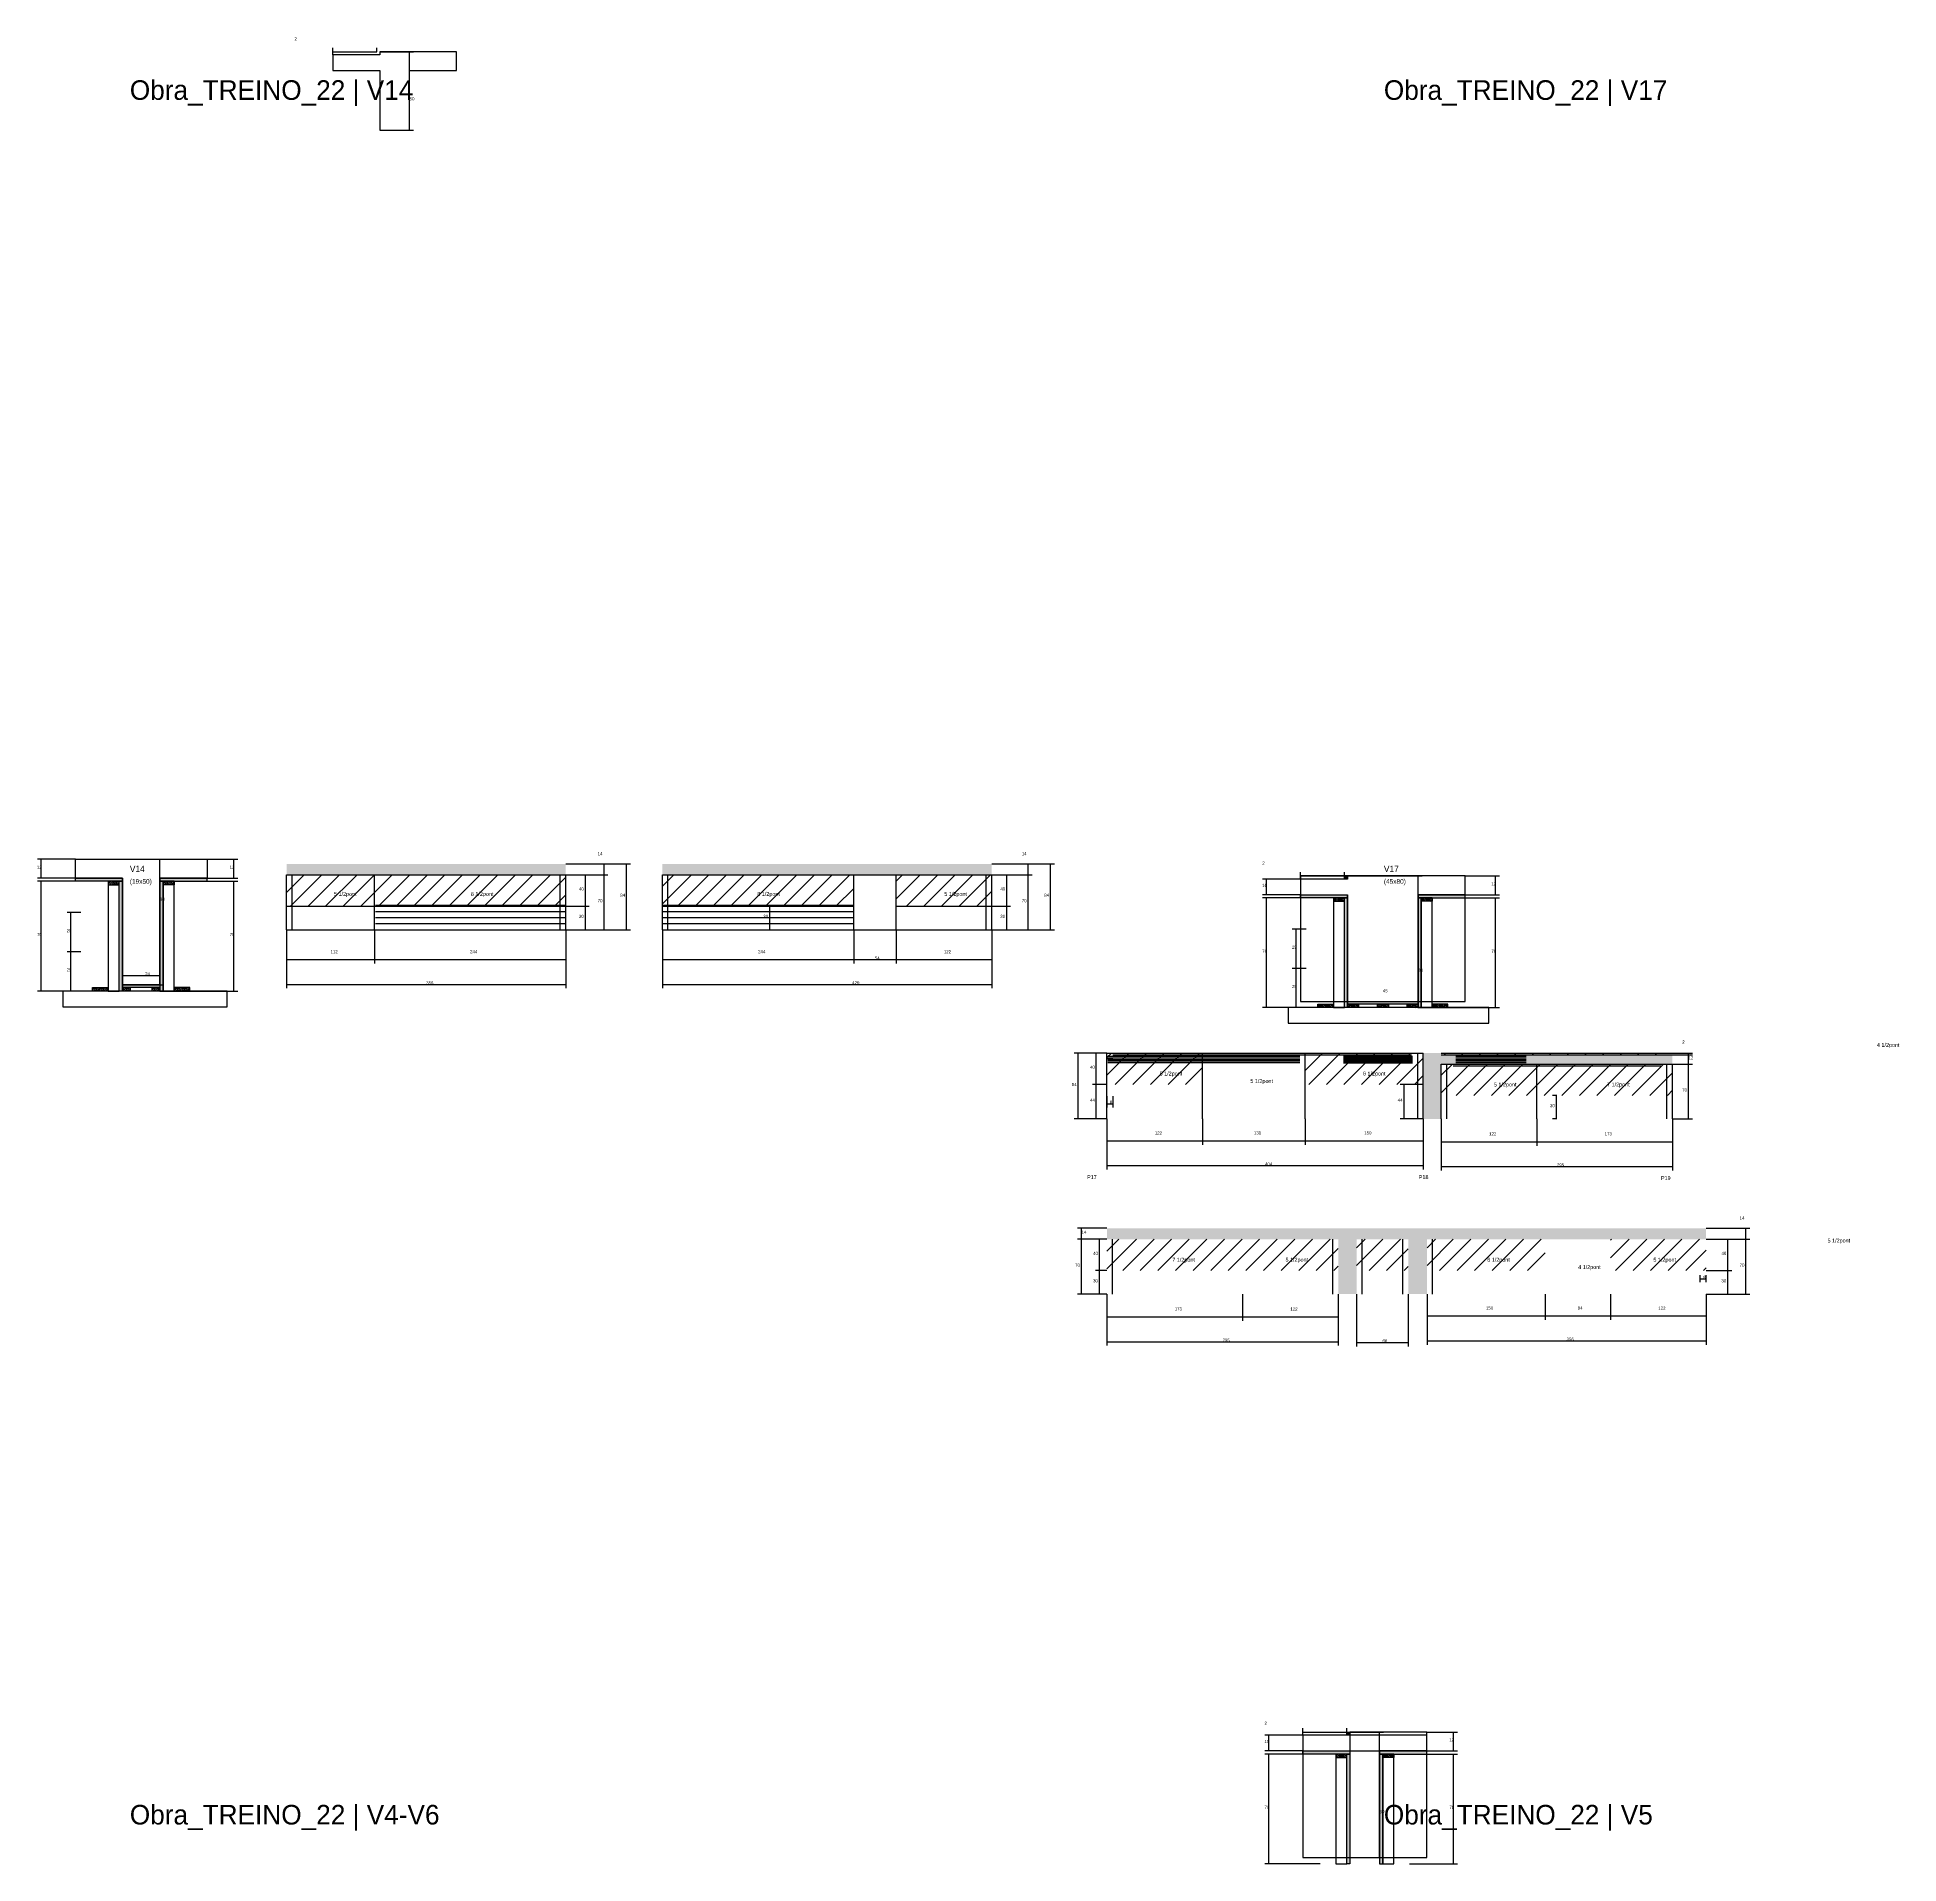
# Model space of a CAD drawing. Header units: metres. Extents: x -2848 to 22762, y -45195 to 1016.
# Drawn here: x 1482 to 3857, y -36460 to -34130 of the extents above; entities that cross this region are included whole.
import ezdxf

# ---------------------------------------------------------------- set-up
doc = ezdxf.new("R2010")
doc.units = ezdxf.units.M
for name, color, linetype in [('CONCRETO', 251, 'Continuous'), ('COTA', 4, 'Continuous'), ('Cota Seção (2x)', 4, 'Continuous'), ('Hachura', 253, 'Continuous'), ('LABEL_ID', 3, 'Continuous'), ('Madeira', 126, 'Continuous'), ('NOMENCLATURA', 7, 'Continuous'), ('Painéis', 200, 'Continuous'), ('SARR_2.2x7', 40, 'Continuous'), ('Texto Seção', 7, 'Continuous')]:
    doc.layers.add(name, color=color, linetype=linetype)

msp = doc.modelspace()

# ---------------------------------------------------------------- hatches: boundary and pattern name
at = {"layer": 'COTA'}
h = msp.add_hatch(dxfattribs=at)
h.set_pattern_fill('AR-CONC', scale=0.03)
h.paths.add_polyline_path([(2156.1, -35198.6), (2156.1, -35184.6), (1800.1, -35184.6), (1800.1, -35198.6)])
h = msp.add_hatch(dxfattribs=at)
h.set_pattern_fill('AR-CONC', scale=0.03)
h.paths.add_polyline_path([(2699.6, -35198.6), (2699.6, -35184.6), (2279.6, -35184.6), (2279.6, -35198.6)])
h = msp.add_hatch(dxfattribs=at)
h.set_pattern_fill('AR-CONC', scale=0.03)
h.paths.add_polyline_path([(3273.2, -35440), (3568.2, -35440), (3568.2, -35428), (3273.2, -35428), (3273.2, -35426), (3250.2, -35426), (3250.2, -35510), (3273.2, -35510)])
h = msp.add_hatch(dxfattribs=at)
h.set_pattern_fill('AR-CONC', scale=0.03)
h.paths.add_polyline_path([(3141.7, -35733.4), (3165.2, -35733.4), (3165.2, -35663.4), (3231.2, -35663.4), (3231.2, -35733.4), (3255.1, -35733.4), (3255.1, -35663.4), (3611.1, -35663.4), (3611.1, -35649.4), (2846.7, -35649.4), (2846.7, -35663.4), (3141.7, -35663.4)])
at = {"layer": 'Hachura'}
h = msp.add_hatch(color=8, dxfattribs=at)
h.dxf.hatch_style = 1
h.paths.add_polyline_path([(1530.5, -35206.8), (1530.5, -35202.8), (1530.5, -35202.8), (1590.5, -35202.8), (1590.5, -35202.8), (1590.5, -35206.8), (1590.5, -35206.8), (1530.5, -35206.8)])
h = msp.add_hatch(dxfattribs=at)
h.set_pattern_fill('ANSI31', scale=0.5)
h.paths.add_polyline_path([(1572.5, -35206.8), (1572.5, -35211.2), (1572.5, -35211.2), (1586.5, -35211.2), (1586.5, -35211.2), (1586.5, -35206.8), (1586.5, -35206.8), (1572.5, -35206.8)])
h = msp.add_hatch(color=8, dxfattribs=at)
h.dxf.hatch_style = 1
h.paths.add_polyline_path([(1586.5, -35206.8), (1590.5, -35206.8), (1590.5, -35206.8), (1590.5, -35346.8), (1590.5, -35346.8), (1586.5, -35346.8), (1586.5, -35346.8), (1586.5, -35206.8)])
h = msp.add_hatch(color=8, dxfattribs=at)
h.dxf.hatch_style = 1
h.paths.add_polyline_path([(1698.5, -35206.8), (1698.5, -35202.8), (1698.5, -35202.8), (1638.5, -35202.8), (1638.5, -35202.8), (1638.5, -35206.8), (1638.5, -35206.8), (1698.5, -35206.8)])
h = msp.add_hatch(color=8, dxfattribs=at)
h.dxf.hatch_style = 1
h.paths.add_polyline_path([(1642.5, -35206.8), (1638.5, -35206.8), (1638.5, -35206.8), (1638.5, -35346.8), (1638.5, -35346.8), (1642.5, -35346.8), (1642.5, -35346.8), (1642.5, -35206.8)])
h = msp.add_hatch(dxfattribs=at)
h.set_pattern_fill('ANSI31', scale=0.5)
h.paths.add_polyline_path([(1656.5, -35206.8), (1656.5, -35211.2), (1656.5, -35211.2), (1642.5, -35211.2), (1642.5, -35211.2), (1642.5, -35206.8), (1642.5, -35206.8), (1656.5, -35206.8)])
h = msp.add_hatch(dxfattribs=at)
h.set_pattern_fill('ANSI31', scale=5)
h.paths.add_polyline_path([(1800.1, -35198.6), (1800.1, -35238.6), (1912.1, -35238.6), (1912.1, -35198.6)])
h = msp.add_hatch(dxfattribs=at)
h.set_pattern_fill('ANSI31', scale=5)
h.paths.add_polyline_path([(2156.1, -35238.6), (2156.1, -35198.6), (1912.1, -35198.6), (1912.1, -35238.6)])
h = msp.add_hatch(dxfattribs=at)
h.set_pattern_fill('ANSI31', scale=5)
h.paths.add_polyline_path([(2523.6, -35238.6), (2523.6, -35198.6), (2279.6, -35198.6), (2279.6, -35238.6)])
h = msp.add_hatch(dxfattribs=at)
h.set_pattern_fill('ANSI31', scale=5)
h.paths.add_polyline_path([(2577.6, -35198.6), (2577.6, -35238.6), (2699.6, -35238.6), (2699.6, -35198.6)])
h = msp.add_hatch(color=8, dxfattribs=at)
h.dxf.hatch_style = 1
h.paths.add_polyline_path([(3149.7, -35200), (3153.7, -35200), (3153.7, -35200), (3153.7, -35204), (3153.7, -35204), (3149.7, -35204), (3149.7, -35204), (3149.7, -35200)])
h = msp.add_hatch(color=8, dxfattribs=at)
h.dxf.hatch_style = 1
h.paths.add_polyline_path([(3093.7, -35228), (3093.7, -35224), (3093.7, -35224), (3153.7, -35224), (3153.7, -35224), (3153.7, -35228), (3153.7, -35228), (3093.7, -35228)])
h = msp.add_hatch(dxfattribs=at)
h.set_pattern_fill('ANSI31', scale=0.5)
h.paths.add_polyline_path([(3135.7, -35228), (3135.7, -35232.4), (3135.7, -35232.4), (3149.7, -35232.4), (3149.7, -35232.4), (3149.7, -35228), (3149.7, -35228), (3135.7, -35228)])
h = msp.add_hatch(color=8, dxfattribs=at)
h.dxf.hatch_style = 1
h.paths.add_polyline_path([(3149.7, -35228), (3153.7, -35228), (3153.7, -35228), (3153.7, -35368), (3153.7, -35368), (3149.7, -35368), (3149.7, -35368), (3149.7, -35228)])
h = msp.add_hatch(color=8, dxfattribs=at)
h.dxf.hatch_style = 1
h.paths.add_polyline_path([(3303.7, -35228), (3303.7, -35224), (3303.7, -35224), (3243.7, -35224), (3243.7, -35224), (3243.7, -35228), (3243.7, -35228), (3303.7, -35228)])
h = msp.add_hatch(color=8, dxfattribs=at)
h.dxf.hatch_style = 1
h.paths.add_polyline_path([(3247.7, -35228), (3243.7, -35228), (3243.7, -35228), (3243.7, -35368), (3243.7, -35368), (3247.7, -35368), (3247.7, -35368), (3247.7, -35228)])
h = msp.add_hatch(dxfattribs=at)
h.set_pattern_fill('ANSI31', scale=0.5)
h.paths.add_polyline_path([(3261.7, -35228), (3261.7, -35232.4), (3261.7, -35232.4), (3247.7, -35232.4), (3247.7, -35232.4), (3247.7, -35228), (3247.7, -35228), (3261.7, -35228)])
h = msp.add_hatch(color=8, dxfattribs=at)
h.dxf.hatch_style = 1
h.paths.add_polyline_path([(1590.5, -35342.4), (1590.5, -35338.8), (1590.5, -35338.8), (1638.5, -35338.8), (1638.5, -35338.8), (1638.5, -35342.4), (1638.5, -35342.4), (1590.5, -35342.4)])
h = msp.add_hatch(dxfattribs=at)
h.set_pattern_fill('ANSI31', scale=0.5)
h.paths.add_polyline_path([(1552.5, -35346.8), (1552.5, -35342.4), (1552.5, -35342.4), (1572.5, -35342.4), (1572.5, -35342.4), (1572.5, -35346.8), (1572.5, -35346.8), (1552.5, -35346.8)])
h = msp.add_hatch(dxfattribs=at)
h.set_pattern_fill('ANSI31', scale=0.5)
h.paths.add_polyline_path([(1590.5, -35346.8), (1590.5, -35342.4), (1590.5, -35342.4), (1600.5, -35342.4), (1600.5, -35342.4), (1600.5, -35346.8), (1600.5, -35346.8), (1590.5, -35346.8)])
h = msp.add_hatch(dxfattribs=at)
h.set_pattern_fill('ANSI31', scale=0.5)
h.paths.add_polyline_path([(1628.5, -35346.8), (1628.5, -35342.4), (1628.5, -35342.4), (1638.5, -35342.4), (1638.5, -35342.4), (1638.5, -35346.8), (1638.5, -35346.8), (1628.5, -35346.8)])
h = msp.add_hatch(dxfattribs=at)
h.set_pattern_fill('ANSI31', scale=0.5)
h.paths.add_polyline_path([(1676.5, -35346.8), (1676.5, -35342.4), (1676.5, -35342.4), (1656.5, -35342.4), (1656.5, -35342.4), (1656.5, -35346.8), (1656.5, -35346.8), (1676.5, -35346.8)])
h = msp.add_hatch(dxfattribs=at)
h.set_pattern_fill('ANSI31', scale=0.5)
h.paths.add_polyline_path([(3115.7, -35368), (3115.7, -35363.6), (3115.7, -35363.6), (3135.7, -35363.6), (3135.7, -35363.6), (3135.7, -35368), (3135.7, -35368), (3115.7, -35368)])
h = msp.add_hatch(color=8, dxfattribs=at)
h.dxf.hatch_style = 1
h.paths.add_polyline_path([(3153.7, -35363.6), (3153.7, -35360), (3153.7, -35360), (3243.7, -35360), (3243.7, -35360), (3243.7, -35363.6), (3243.7, -35363.6), (3153.7, -35363.6)])
h = msp.add_hatch(dxfattribs=at)
h.set_pattern_fill('ANSI31', scale=0.5)
h.paths.add_polyline_path([(3153.7, -35368), (3153.7, -35363.6), (3153.7, -35363.6), (3167.7, -35363.6), (3167.7, -35363.6), (3167.7, -35368), (3167.7, -35368), (3153.7, -35368)])
h = msp.add_hatch(dxfattribs=at)
h.set_pattern_fill('ANSI31', scale=0.5)
h.paths.add_polyline_path([(3191.7, -35368), (3191.7, -35363.6), (3191.7, -35363.6), (3205.7, -35363.6), (3205.7, -35363.6), (3205.7, -35368), (3205.7, -35368), (3191.7, -35368)])
h = msp.add_hatch(dxfattribs=at)
h.set_pattern_fill('ANSI31', scale=0.5)
h.paths.add_polyline_path([(3229.7, -35368), (3229.7, -35363.6), (3229.7, -35363.6), (3243.7, -35363.6), (3243.7, -35363.6), (3243.7, -35368), (3243.7, -35368), (3229.7, -35368)])
h = msp.add_hatch(dxfattribs=at)
h.set_pattern_fill('ANSI31', scale=0.5)
h.paths.add_polyline_path([(3281.7, -35368), (3281.7, -35363.6), (3281.7, -35363.6), (3261.7, -35363.6), (3261.7, -35363.6), (3261.7, -35368), (3261.7, -35368), (3281.7, -35368)])
h = msp.add_hatch(dxfattribs=at)
h.set_pattern_fill('ANSI31', scale=5)
h.paths.add_polyline_path([(2846.7, -35426), (2846.7, -35466), (2968.7, -35466), (2968.7, -35426)])
h = msp.add_hatch(dxfattribs=at)
h.set_pattern_fill('ANSI31', scale=5)
h.paths.add_polyline_path([(3250.2, -35466), (3250.2, -35426), (3099.7, -35426), (3099.7, -35466)])
h = msp.add_hatch(dxfattribs=at)
h.set_pattern_fill('ANSI31', scale=5)
h.paths.add_polyline_path([(3273.2, -35426), (3273.2, -35428), (3395.2, -35428), (3395.2, -35426)])
h = msp.add_hatch(dxfattribs=at)
h.set_pattern_fill('ANSI31', scale=5)
h.paths.add_polyline_path([(3395.2, -35426), (3395.2, -35428), (3568.2, -35428), (3568.2, -35426)])
h = msp.add_hatch(dxfattribs=at)
h.set_pattern_fill('ANSI31', scale=5)
h.paths.add_polyline_path([(3273.2, -35440), (3273.2, -35480), (3395.2, -35480), (3395.2, -35440)])
h = msp.add_hatch(dxfattribs=at)
h.set_pattern_fill('ANSI31', scale=5)
h.paths.add_polyline_path([(3568.2, -35480), (3568.2, -35440), (3395.2, -35440), (3395.2, -35480)])
h = msp.add_hatch(dxfattribs=at)
h.set_pattern_fill('ANSI31', scale=5)
h.paths.add_polyline_path([(3019.7, -35703.4), (3019.7, -35663.4), (2846.7, -35663.4), (2846.7, -35703.4)])
h = msp.add_hatch(dxfattribs=at)
h.set_pattern_fill('ANSI31', scale=5)
h.paths.add_polyline_path([(3019.7, -35663.4), (3019.7, -35703.4), (3141.7, -35703.4), (3141.7, -35663.4)])
h = msp.add_hatch(dxfattribs=at)
h.set_pattern_fill('ANSI31', scale=5)
h.paths.add_polyline_path([(3231.2, -35703.4), (3231.2, -35663.4), (3165.2, -35663.4), (3165.2, -35703.4)])
h = msp.add_hatch(dxfattribs=at)
h.set_pattern_fill('ANSI31', scale=5)
h.paths.add_polyline_path([(3405.6, -35703.4), (3405.6, -35663.4), (3255.1, -35663.4), (3255.1, -35703.4)])
h = msp.add_hatch(dxfattribs=at)
h.set_pattern_fill('ANSI31', scale=5)
h.paths.add_polyline_path([(3489.1, -35663.4), (3489.1, -35703.4), (3611.1, -35703.4), (3611.1, -35663.4)])
h = msp.add_hatch(color=8, dxfattribs=at)
h.dxf.hatch_style = 1
h.paths.add_polyline_path([(3152.6, -36292.1), (3156.6, -36292.1), (3156.6, -36292.1), (3156.6, -36296.1), (3156.6, -36296.1), (3152.6, -36296.1), (3152.6, -36296.1), (3152.6, -36292.1)])
h = msp.add_hatch(color=8, dxfattribs=at)
h.dxf.hatch_style = 1
h.paths.add_polyline_path([(3096.6, -36320.1), (3096.6, -36316.1), (3096.6, -36316.1), (3156.6, -36316.1), (3156.6, -36316.1), (3156.6, -36320.1), (3156.6, -36320.1), (3096.6, -36320.1)])
h = msp.add_hatch(dxfattribs=at)
h.set_pattern_fill('ANSI31', scale=0.5)
h.paths.add_polyline_path([(3138.6, -36320.1), (3138.6, -36324.5), (3138.6, -36324.5), (3152.6, -36324.5), (3152.6, -36324.5), (3152.6, -36320.1), (3152.6, -36320.1), (3138.6, -36320.1)])
h = msp.add_hatch(color=8, dxfattribs=at)
h.dxf.hatch_style = 1
h.paths.add_polyline_path([(3152.6, -36320.1), (3156.6, -36320.1), (3156.6, -36320.1), (3156.6, -36460.1), (3156.6, -36460.1), (3152.6, -36460.1), (3152.6, -36460.1), (3152.6, -36320.1)])
h = msp.add_hatch(color=8, dxfattribs=at)
h.dxf.hatch_style = 1
h.paths.add_polyline_path([(3254.6, -36320.1), (3254.6, -36316.1), (3254.6, -36316.1), (3194.6, -36316.1), (3194.6, -36316.1), (3194.6, -36320.1), (3194.6, -36320.1), (3254.6, -36320.1)])
h = msp.add_hatch(color=8, dxfattribs=at)
h.dxf.hatch_style = 1
h.paths.add_polyline_path([(3198.6, -36320.1), (3194.6, -36320.1), (3194.6, -36320.1), (3194.6, -36460.1), (3194.6, -36460.1), (3198.6, -36460.1), (3198.6, -36460.1), (3198.6, -36320.1)])
h = msp.add_hatch(dxfattribs=at)
h.set_pattern_fill('ANSI31', scale=0.5)
h.paths.add_polyline_path([(3212.6, -36320.1), (3212.6, -36324.5), (3212.6, -36324.5), (3198.6, -36324.5), (3198.6, -36324.5), (3198.6, -36320.1), (3198.6, -36320.1), (3212.6, -36320.1)])

# ---------------------------------------------------------------- linework, layer by layer
at = {"layer": 'CONCRETO'}
for points in [[(2017, -34148.6), (1919, -34148.6), (1919, -34152.6), (1859, -34152.6), (1859, -34172.6), (1919, -34172.6), (1919, -34248.6), (1957, -34248.6), (1957, -34182.6), (1957, -34172.6), (2017, -34172.6)], [(1638.5, -35202.8), (1638.5, -35212.8), (1638.5, -35338.8), (1590.5, -35338.8), (1590.5, -35202.8), (1530.5, -35202.8), (1530.5, -35178.8), (1638.5, -35178.8), (1698.5, -35178.8), (1698.5, -35202.8)], [(3303.7, -35200), (3153.7, -35200), (3153.7, -35204), (3093.7, -35204), (3093.7, -35224), (3153.7, -35224), (3153.7, -35360), (3243.7, -35360), (3243.7, -35234), (3243.7, -35224), (3303.7, -35224)], [(3093.7, -35360), (3303.7, -35360), (3303.7, -35200), (3093.7, -35200)], [(3096.6, -36452.1), (3254.6, -36452.1), (3254.6, -36296.1), (3096.6, -36296.1)], [(3156.6, -36316.1), (3254.6, -36316.1), (3254.6, -36292.1), (3156.6, -36292.1)]]:
    msp.add_lwpolyline(points, close=True, dxfattribs=at)
for points in [[(3156.6, -36296.1), (3096.6, -36296.1), (3096.6, -36316.1), (3156.6, -36316.1), (3156.6, -36452.1), (3194.6, -36452.1), (3194.6, -36326.1), (3194.6, -36316.1), (3254.6, -36316.1)], [(3254.6, -36316.1), (3254.6, -36292.1), (3156.6, -36292.1)]]:
    msp.add_lwpolyline(points, dxfattribs=at)
at = {"layer": 'COTA'}
for p, q in [((1859, -34152.6), (1859, -34143.6)), ((1859, -34148.6), (1915, -34148.6)), ((1915, -34148.6), (1915, -34143.6)), ((1530.5, -35178.8), (1482.1, -35178.8)), ((1487.1, -35202.8), (1487.1, -35178.8)), ((1698.5, -35178.8), (1737.9, -35178.8)), ((1732.9, -35202.8), (1732.9, -35178.8)), ((2156.1, -35184.6), (2210, -35184.6)), ((2156.1, -35184.6), (2238.8, -35184.6)), ((2205, -35198.6), (2205, -35184.6)), ((2233.8, -35268.6), (2233.8, -35184.6)), ((2699.6, -35184.6), (2751.1, -35184.6)), ((2699.6, -35184.6), (2779.8, -35184.6)), ((2746.1, -35198.6), (2746.1, -35184.6)), ((2774.8, -35268.6), (2774.8, -35184.6)), ((3093.7, -35204), (3093.7, -35195)), ((3149.7, -35200), (3149.7, -35195)), ((1530.5, -35202.8), (1482.1, -35202.8)), ((1530.5, -35206.8), (1482.1, -35206.8)), ((1487.1, -35346.8), (1487.1, -35206.8)), ((1656.5, -35206.8), (1737.9, -35206.8)), ((1698.5, -35202.8), (1737.9, -35202.8)), ((1732.9, -35346.8), (1732.9, -35206.8)), ((2156.1, -35198.6), (2210, -35198.6)), ((2156.1, -35198.6), (2210, -35198.6)), ((2156.1, -35198.6), (2186.2, -35198.6)), ((2181.2, -35238.6), (2181.2, -35198.6)), ((2205, -35268.6), (2205, -35198.6)), ((2699.6, -35198.6), (2751.1, -35198.6)), ((2699.6, -35198.6), (2751.1, -35198.6)), ((2699.6, -35198.6), (2723.8, -35198.6)), ((2718.8, -35238.6), (2718.8, -35198.6)), ((2746.1, -35268.6), (2746.1, -35198.6)), ((3093.7, -35204), (3045.3, -35204)), ((3050.3, -35224), (3050.3, -35204)), ((3093.7, -35200), (3149.7, -35200)), ((3303.7, -35200), (3347.6, -35200)), ((3342.6, -35224), (3342.6, -35200)), ((2156.1, -35238.6), (2186.2, -35238.6)), ((2156.1, -35238.6), (2186.2, -35238.6)), ((2181.2, -35268.6), (2181.2, -35238.6)), ((2401.6, -35238.6), (2421.4, -35238.6)), ((2416.4, -35268.6), (2416.4, -35238.6)), ((2699.6, -35238.6), (2723.8, -35238.6)), ((2699.6, -35238.6), (2723.8, -35238.6)), ((2718.8, -35268.6), (2718.8, -35238.6)), ((3093.7, -35224), (3045.3, -35224)), ((3093.7, -35228), (3045.3, -35228)), ((3050.3, -35368), (3050.3, -35228)), ((3266.1, -35228), (3347.6, -35228)), ((3303.7, -35224), (3347.6, -35224)), ((3342.6, -35368), (3342.6, -35228)), ((1537.5, -35246.8), (1519.9, -35246.8)), ((1524.9, -35296.8), (1524.9, -35246.8)), ((1800.1, -35268.6), (1800.1, -35343.3)), ((1800.1, -35268.6), (1800.1, -35311.7)), ((1912.1, -35268.6), (1912.1, -35311.7)), ((1912.1, -35268.6), (1912.1, -35311.7)), ((2156.1, -35268.6), (2156.1, -35311.7)), ((2156.1, -35268.6), (2156.1, -35343.3)), ((2156.1, -35268.6), (2210, -35268.6)), ((2156.1, -35268.6), (2238.8, -35268.6)), ((2156.1, -35268.6), (2186.2, -35268.6)), ((2279.6, -35268.6), (2279.6, -35311.7)), ((2279.6, -35268.6), (2279.6, -35343.3)), ((2401.6, -35268.6), (2421.4, -35268.6)), ((2523.6, -35268.6), (2523.6, -35311.7)), ((2523.6, -35268.6), (2523.6, -35311.7)), ((2577.6, -35268.6), (2577.6, -35311.7)), ((2577.6, -35268.6), (2577.6, -35311.7)), ((2699.6, -35268.6), (2699.6, -35343.3)), ((2699.6, -35268.6), (2751.1, -35268.6)), ((2699.6, -35268.6), (2779.8, -35268.6)), ((2699.6, -35268.6), (2699.6, -35311.7)), ((2699.6, -35268.6), (2723.8, -35268.6)), ((3100.7, -35268), (3083.2, -35268)), ((3088.2, -35318), (3088.2, -35268)), ((1537.5, -35296.8), (1519.9, -35296.8)), ((1537.5, -35296.8), (1519.9, -35296.8)), ((1524.9, -35346.8), (1524.9, -35296.8)), ((1800.1, -35306.7), (1912.1, -35306.7)), ((1912.1, -35306.7), (2156.1, -35306.7)), ((2279.6, -35306.7), (2523.6, -35306.7)), ((2523.6, -35306.7), (2577.6, -35306.7)), ((2577.6, -35306.7), (2699.6, -35306.7)), ((1800.1, -35338.3), (2156.1, -35338.3)), ((2279.6, -35338.3), (2699.6, -35338.3)), ((3100.7, -35318), (3083.2, -35318)), ((3100.7, -35318), (3083.2, -35318)), ((3088.2, -35368), (3088.2, -35318)), ((1552.5, -35346.8), (1482.1, -35346.8)), ((1537.5, -35346.8), (1519.9, -35346.8)), ((1676.5, -35346.8), (1737.9, -35346.8)), ((3118.3, -35368), (3045.3, -35368)), ((3100.7, -35368), (3083.2, -35368)), ((3274.5, -35368), (3347.6, -35368)), ((2846.7, -35426), (2805, -35426)), ((2810, -35510), (2810, -35426)), ((2846.7, -35426), (2828.1, -35426)), ((2833.1, -35466), (2833.1, -35426)), ((3568.2, -35426), (3593.7, -35426)), ((3568.2, -35428), (3593.7, -35428)), ((3568.2, -35428), (3593.7, -35428)), ((3588.7, -35428), (3588.7, -35426)), ((3588.7, -35440), (3588.7, -35428)), ((3568.2, -35440), (3593.7, -35440)), ((3568.2, -35440), (3593.7, -35440)), ((3588.7, -35510), (3588.7, -35440)), ((2846.7, -35466), (2828.1, -35466)), ((2846.7, -35466), (2828.1, -35466)), ((2833.1, -35510), (2833.1, -35466)), ((2846.7, -35480.8), (2846.7, -35495.6)), ((2854.2, -35480.8), (2854.2, -35495.6)), ((3250.2, -35466), (3220.7, -35466)), ((3225.7, -35510), (3225.7, -35466)), ((3420.7, -35480), (3415.1, -35480)), ((3420.1, -35510), (3420.1, -35480)), ((2846.7, -35490.6), (2854.2, -35490.6)), ((2846.7, -35510), (2805, -35510)), ((2846.7, -35510), (2828.1, -35510)), ((2846.7, -35510), (2846.7, -35574.5)), ((2846.7, -35510), (2846.7, -35542.9)), ((2968.7, -35510), (2968.7, -35542.9)), ((2968.7, -35510), (2968.7, -35542.9)), ((3099.7, -35510), (3099.7, -35542.9)), ((3099.7, -35510), (3099.7, -35542.9)), ((3250.2, -35510), (3220.7, -35510)), ((3250.2, -35510), (3250.2, -35574.5)), ((3250.2, -35510), (3250.2, -35542.9)), ((3273.2, -35510), (3273.2, -35575.7)), ((3273.2, -35510), (3273.2, -35544.1)), ((3395.2, -35510), (3395.2, -35544.1)), ((3395.2, -35510), (3395.2, -35544.1)), ((3420.7, -35510), (3415.1, -35510)), ((3568.2, -35510), (3568.2, -35544.1)), ((3568.2, -35510), (3568.2, -35575.7)), ((3568.2, -35510), (3593.7, -35510)), ((2846.7, -35537.9), (2968.7, -35537.9)), ((2968.7, -35537.9), (3099.7, -35537.9)), ((3099.7, -35537.9), (3250.2, -35537.9)), ((3273.2, -35539.1), (3395.2, -35539.1)), ((3395.2, -35539.1), (3568.2, -35539.1)), ((2846.7, -35569.5), (3250.2, -35569.5)), ((3273.2, -35570.7), (3568.2, -35570.7)), ((2846.7, -35649.4), (2809.2, -35649.4)), ((2814.2, -35663.4), (2814.2, -35649.4)), ((3611.1, -35649.4), (3667, -35649.4)), ((3662, -35663.4), (3662, -35649.4)), ((2846.7, -35663.4), (2809.2, -35663.4)), ((2846.7, -35663.4), (2809.2, -35663.4)), ((2814.2, -35733.4), (2814.2, -35663.4)), ((2846.7, -35663.4), (2832.2, -35663.4)), ((2837.2, -35703.4), (2837.2, -35663.4)), ((3611.1, -35663.4), (3643.9, -35663.4)), ((3611.1, -35663.4), (3667, -35663.4)), ((3611.1, -35663.4), (3667, -35663.4)), ((3638.9, -35703.4), (3638.9, -35663.4)), ((3662, -35733.4), (3662, -35663.4)), ((2846.7, -35703.4), (2832.2, -35703.4)), ((2846.7, -35703.4), (2832.2, -35703.4)), ((2837.2, -35733.4), (2837.2, -35703.4)), ((3603.6, -35718.2), (3603.6, -35709.1)), ((3603.6, -35714.1), (3611.1, -35714.1)), ((3611.1, -35703.4), (3643.9, -35703.4)), ((3611.1, -35703.4), (3643.9, -35703.4)), ((3611.1, -35718.2), (3611.1, -35709.1)), ((3638.9, -35733.4), (3638.9, -35703.4)), ((2846.7, -35733.4), (2809.2, -35733.4)), ((2846.7, -35733.4), (2832.2, -35733.4)), ((2846.7, -35733.4), (2846.7, -35767.6)), ((2846.7, -35733.4), (2846.7, -35799.2)), ((3019.7, -35733.4), (3019.7, -35767.6)), ((3019.7, -35733.4), (3019.7, -35767.6)), ((3141.7, -35733.4), (3141.7, -35799.2)), ((3141.7, -35733.4), (3141.7, -35767.6)), ((3165.2, -35733.4), (3165.2, -35800.1)), ((3231.2, -35733.4), (3231.2, -35800.1)), ((3255.1, -35733.4), (3255.1, -35798)), ((3255.1, -35733.4), (3255.1, -35766.3)), ((3405.6, -35733.4), (3405.6, -35766.3)), ((3405.6, -35733.4), (3405.6, -35766.3)), ((3489.1, -35733.4), (3489.1, -35766.3)), ((3489.1, -35733.4), (3489.1, -35766.3)), ((3611.1, -35733.4), (3611.1, -35798)), ((3611.1, -35733.4), (3611.1, -35766.3)), ((3611.1, -35733.4), (3643.9, -35733.4)), ((3611.1, -35733.4), (3667, -35733.4)), ((2846.7, -35762.6), (3019.7, -35762.6)), ((3019.7, -35762.6), (3141.7, -35762.6)), ((3255.1, -35761.3), (3405.6, -35761.3)), ((3405.6, -35761.3), (3489.1, -35761.3)), ((3489.1, -35761.3), (3611.1, -35761.3)), ((2846.7, -35794.2), (3141.7, -35794.2)), ((3165.2, -35795.1), (3231.2, -35795.1)), ((3255.1, -35793), (3611.1, -35793)), ((3096.6, -36296.1), (3096.6, -36287.1)), ((3152.6, -36292.1), (3152.6, -36287.1)), ((3096.6, -36296.1), (3048.2, -36296.1)), ((3053.2, -36316.1), (3053.2, -36296.1)), ((3096.6, -36292.1), (3152.6, -36292.1)), ((3254.6, -36292.1), (3294, -36292.1)), ((3289, -36316.1), (3289, -36292.1)), ((3096.6, -36316.1), (3048.2, -36316.1)), ((3096.6, -36320.1), (3048.2, -36320.1)), ((3053.2, -36460.1), (3053.2, -36320.1)), ((3212.6, -36320.1), (3294, -36320.1)), ((3254.6, -36316.1), (3294, -36316.1)), ((3289, -36460.1), (3289, -36320.1)), ((3118.6, -36460.1), (3048.2, -36460.1)), ((3232.6, -36460.1), (3294, -36460.1))]:
    msp.add_line(p, q, dxfattribs=at)
at = {"layer": 'Cota Seção (2x)'}
for p, q in [((1919, -34148.6), (1962, -34148.6)), ((1957, -34248.6), (1957, -34148.6)), ((1919, -34248.6), (1962, -34248.6)), ((1590.5, -35178.8), (1643.5, -35178.8)), ((1638.5, -35338.8), (1638.5, -35178.8)), ((3153.7, -35200), (3248.7, -35200)), ((3243.7, -35360), (3243.7, -35200)), ((1590.5, -35338.8), (1590.5, -35322)), ((1590.5, -35327), (1638.5, -35327)), ((1590.5, -35338.8), (1643.5, -35338.8)), ((1638.5, -35338.8), (1638.5, -35322)), ((3153.7, -35360), (3153.7, -35355)), ((3153.7, -35360), (3248.7, -35360)), ((3153.7, -35360), (3243.7, -35360)), ((3243.7, -35360), (3243.7, -35355)), ((3156.6, -36292.1), (3199.6, -36292.1)), ((3194.6, -36452.1), (3194.6, -36292.1)), ((3156.6, -36452.1), (3199.6, -36452.1))]:
    msp.add_line(p, q, dxfattribs=at)
at = {"layer": 'Madeira'}
for points in [[(1572.5, -35206.8), (1572.5, -35211.2), (1586.5, -35211.2), (1586.5, -35206.8)], [(1572.5, -35346.8), (1586.5, -35346.8), (1586.5, -35206.8), (1572.5, -35206.8)], [(1656.5, -35206.8), (1656.5, -35211.2), (1642.5, -35211.2), (1642.5, -35206.8)], [(1656.5, -35206.8), (1642.5, -35206.8), (1642.5, -35346.8), (1656.5, -35346.8)], [(3135.7, -35228), (3135.7, -35232.4), (3149.7, -35232.4), (3149.7, -35228)], [(3135.7, -35368), (3149.7, -35368), (3149.7, -35228), (3135.7, -35228)], [(3261.7, -35228), (3261.7, -35232.4), (3247.7, -35232.4), (3247.7, -35228)], [(3261.7, -35228), (3247.7, -35228), (3247.7, -35368), (3261.7, -35368)], [(1514.6, -35366.8), (1724.2, -35366.8), (1724.2, -35346.8), (1514.6, -35346.8)], [(1552.5, -35346.8), (1552.5, -35342.4), (1572.5, -35342.4), (1572.5, -35346.8)], [(1590.5, -35346.8), (1590.5, -35342.4), (1600.5, -35342.4), (1600.5, -35346.8)], [(1628.5, -35346.8), (1628.5, -35342.4), (1638.5, -35342.4), (1638.5, -35346.8)], [(1676.5, -35346.8), (1676.5, -35342.4), (1656.5, -35342.4), (1656.5, -35346.8)], [(3115.7, -35368), (3115.7, -35363.6), (3135.7, -35363.6), (3135.7, -35368)], [(3153.7, -35368), (3153.7, -35363.6), (3167.7, -35363.6), (3167.7, -35368)], [(3191.7, -35368), (3191.7, -35363.6), (3205.7, -35363.6), (3205.7, -35368)], [(3229.7, -35368), (3229.7, -35363.6), (3243.7, -35363.6), (3243.7, -35368)], [(3281.7, -35368), (3281.7, -35363.6), (3261.7, -35363.6), (3261.7, -35368)], [(3077.8, -35388), (3333.8, -35388), (3333.8, -35368), (3077.8, -35368)], [(3138.6, -36320.1), (3138.6, -36324.5), (3152.6, -36324.5), (3152.6, -36320.1)], [(3138.6, -36460.1), (3152.6, -36460.1), (3152.6, -36320.1), (3138.6, -36320.1)], [(3212.6, -36320.1), (3212.6, -36324.5), (3198.6, -36324.5), (3198.6, -36320.1)], [(3212.6, -36320.1), (3198.6, -36320.1), (3198.6, -36460.1), (3212.6, -36460.1)]]:
    msp.add_lwpolyline(points, close=True, dxfattribs=at)
at = {"layer": 'Painéis'}
for p, q in [((1530.5, -35202.8), (1590.5, -35202.8)), ((1638.5, -35202.8), (1698.5, -35202.8)), ((1800.1, -35198.6), (2156.1, -35198.6)), ((1800.1, -35268.6), (1800.1, -35198.6)), ((1912.1, -35268.6), (1912.1, -35198.6)), ((2156.1, -35268.6), (2156.1, -35198.6)), ((2279.6, -35198.6), (2699.6, -35198.6)), ((2279.6, -35268.6), (2279.6, -35198.6)), ((2523.6, -35268.6), (2523.6, -35198.6)), ((2577.6, -35268.6), (2577.6, -35198.6)), ((2699.6, -35268.6), (2699.6, -35198.6)), ((1800.1, -35238.6), (2156.1, -35238.6)), ((2279.6, -35238.6), (2523.6, -35238.6)), ((2577.6, -35238.6), (2699.6, -35238.6)), ((3093.7, -35224), (3153.7, -35224)), ((3093.7, -35228), (3093.7, -35224)), ((3153.7, -35228), (3153.7, -35224)), ((3153.7, -35368), (3153.7, -35228)), ((3243.7, -35224), (3303.7, -35224)), ((3243.7, -35228), (3243.7, -35224)), ((3243.7, -35368), (3243.7, -35228)), ((3303.7, -35228), (3303.7, -35224)), ((1800.1, -35268.6), (2156.1, -35268.6)), ((2279.6, -35268.6), (2699.6, -35268.6)), ((3153.7, -35360), (3243.7, -35360)), ((3153.7, -35363.6), (3153.7, -35360)), ((3243.7, -35363.6), (3243.7, -35360)), ((2846.7, -35426), (3250.2, -35426)), ((2846.7, -35510), (2846.7, -35426)), ((2968.7, -35510), (2968.7, -35426)), ((3099.7, -35510), (3099.7, -35426)), ((3250.2, -35510), (3250.2, -35426)), ((3273.2, -35426), (3568.2, -35426)), ((3273.2, -35428), (3568.2, -35428)), ((3273.2, -35440), (3568.2, -35440)), ((3273.2, -35510), (3273.2, -35440)), ((3395.2, -35510), (3395.2, -35440)), ((3568.2, -35510), (3568.2, -35440))]:
    msp.add_line(p, q, dxfattribs=at)
for points in [[(1530.5, -35206.8), (1530.5, -35202.8), (1590.5, -35202.8), (1590.5, -35206.8)], [(1586.5, -35206.8), (1590.5, -35206.8), (1590.5, -35346.8), (1586.5, -35346.8)], [(1698.5, -35206.8), (1698.5, -35202.8), (1638.5, -35202.8), (1638.5, -35206.8)], [(1642.5, -35206.8), (1638.5, -35206.8), (1638.5, -35346.8), (1642.5, -35346.8)], [(3149.7, -35200), (3153.7, -35200), (3153.7, -35204), (3149.7, -35204)], [(3093.7, -35228), (3093.7, -35224), (3153.7, -35224), (3153.7, -35228)], [(3149.7, -35228), (3153.7, -35228), (3153.7, -35368), (3149.7, -35368)], [(3303.7, -35228), (3303.7, -35224), (3243.7, -35224), (3243.7, -35228)], [(3247.7, -35228), (3243.7, -35228), (3243.7, -35368), (3247.7, -35368)], [(1590.5, -35342.4), (1590.5, -35338.8), (1638.5, -35338.8), (1638.5, -35342.4)], [(3153.7, -35363.6), (3153.7, -35360), (3243.7, -35360), (3243.7, -35363.6)], [(3152.6, -36292.1), (3156.6, -36292.1), (3156.6, -36296.1), (3152.6, -36296.1)], [(3096.6, -36320.1), (3096.6, -36316.1), (3156.6, -36316.1), (3156.6, -36320.1)], [(3152.6, -36320.1), (3156.6, -36320.1), (3156.6, -36460.1), (3152.6, -36460.1)], [(3254.6, -36320.1), (3254.6, -36316.1), (3194.6, -36316.1), (3194.6, -36320.1)], [(3198.6, -36320.1), (3194.6, -36320.1), (3194.6, -36460.1), (3198.6, -36460.1)]]:
    msp.add_lwpolyline(points, close=True, dxfattribs=at)
at = {"layer": 'SARR_2.2x7'}
for p, q in [((1807.1, -35268.6), (1807.1, -35198.6)), ((2149.1, -35268.6), (2149.1, -35198.6)), ((2286.6, -35268.6), (2286.6, -35198.6)), ((2692.6, -35268.6), (2692.6, -35198.6)), ((1913.4, -35237.49), (2155.4, -35237.49)), ((1913.4, -35245.27), (2155.4, -35245.27)), ((2280.4, -35237.49), (2522.4, -35237.49)), ((2280.4, -35245.27), (2522.4, -35245.27)), ((1913.4, -35253.04), (2155.4, -35253.04)), ((1913.4, -35260.82), (2155.4, -35260.82)), ((2280.4, -35253.04), (2522.4, -35253.04)), ((2280.4, -35260.82), (2522.4, -35260.82)), ((2846.7, -35433), (2854.2, -35433)), ((2847.7, -35430), (2967.6, -35430)), ((2847.7, -35432), (2967.6, -35432)), ((2847.7, -35434), (2967.6, -35434)), ((2854.2, -35428.2), (2968.7, -35428.2)), ((2968.7, -35428.2), (3235.2, -35428.2)), ((2969.6, -35430), (3092.6, -35430)), ((2969.6, -35432), (3092.6, -35432)), ((2969.6, -35434), (3092.6, -35434)), ((3148.6, -35429.71), (3236.6, -35429.71)), ((3148.6, -35431.43), (3236.6, -35431.43)), ((3148.6, -35433.14), (3236.6, -35433.14)), ((3148.6, -35434.86), (3236.6, -35434.86)), ((3243.2, -35466), (3243.2, -35426)), ((3291.6, -35430), (3381.6, -35430)), ((3291.6, -35432), (3381.6, -35432)), ((3291.6, -35434), (3381.6, -35434)), ((2847.7, -35436), (2967.6, -35436)), ((2847.7, -35438), (2967.6, -35438)), ((2969.6, -35436), (3092.6, -35436)), ((2969.6, -35438), (3092.6, -35438)), ((3148.6, -35436.57), (3236.6, -35436.57)), ((3148.6, -35438.29), (3236.6, -35438.29)), ((3280.2, -35480), (3280.2, -35440)), ((3288.2, -35442.2), (3395.2, -35442.2)), ((3291.6, -35436), (3381.6, -35436)), ((3291.6, -35438), (3381.6, -35438)), ((3395.2, -35442.2), (3553.2, -35442.2)), ((3561.2, -35480), (3561.2, -35440)), ((3243.2, -35510), (3243.2, -35466)), ((3280.2, -35510), (3280.2, -35480)), ((3561.2, -35510), (3561.2, -35480)), ((2853.7, -35703.4), (2853.7, -35663.4)), ((3134.7, -35703.4), (3134.7, -35663.4)), ((3172.2, -35703.4), (3172.2, -35663.4)), ((3224.2, -35703.4), (3224.2, -35663.4)), ((3262.1, -35703.4), (3262.1, -35663.4)), ((2853.7, -35733.4), (2853.7, -35703.4)), ((3134.7, -35733.4), (3134.7, -35703.4)), ((3172.2, -35733.4), (3172.2, -35703.4)), ((3224.2, -35733.4), (3224.2, -35703.4)), ((3262.1, -35733.4), (3262.1, -35703.4))]:
    msp.add_line(p, q, dxfattribs=at)

# ---------------------------------------------------------------- texts
at = {"layer": 'COTA'}
for s, p in [('2', (1810.1, -34134.2)), ('14', (2196.9, -35173.6)), ('14', (2738, -35173.6)), ('12', (1481.6, -35190.8)), ('12', (1727.4, -35190.8)), ('2', (3044.8, -35185.7)), ('40', (2173.1, -35218.6)), ('40', (2710.7, -35218.6)), ('10', (3044.8, -35214)), ('12', (3337.1, -35212)), ('70', (2196.9, -35233.6)), ('84', (2225.7, -35226.6)), ('70', (2738, -35233.6)), ('84', (2766.7, -35226.6)), ('25', (1519.4, -35271.8)), ('30', (2172.9, -35253.6)), ('30', (2408.2, -35253.6)), ('30', (2710.6, -35253.6)), ('70', (1481.6, -35276.8)), ('70', (1727.4, -35276.8)), ('25', (3082.7, -35293)), ('112', (1856.1, -35298.6)), ('244', (2034.1, -35298.6)), ('244', (2401.6, -35298.6)), ('54', (2550.6, -35306.7)), ('122', (2638.6, -35298.6)), ('70', (3044.8, -35298)), ('70', (3337.1, -35298)), ('25', (1519.4, -35321.8)), ('356', (1978.1, -35338.3)), ('420', (2521.6, -35338.3)), ('25', (3082.7, -35343)), ('2', (3580.7, -35413.9)), ('12', (3588.7, -35434)), ('40', (2825, -35446)), ('84', (2801.9, -35468)), ('70', (3580.6, -35475)), ('44', (2825.1, -35488)), ('8', (2850.4, -35490.6)), ('44', (3217.6, -35488)), ('30', (3411.9, -35495)), ('122', (2907.7, -35529.9)), ('131', (3034.2, -35529.7)), ('150', (3174.9, -35529.8)), ('122', (3334.2, -35531.1)), ('173', (3481.7, -35530.9)), ('404', (3048.4, -35569.5)), ('295', (3420.7, -35570.7)), ('14', (3653.9, -35638.4)), ('14', (2814.2, -35656.4)), ('70', (2806.1, -35698.4)), ('40', (2829.1, -35683.4)), ('40', (3630.8, -35683.4)), ('70', (3653.9, -35698.4)), ('30', (2829, -35718.4)), ('8', (3607.3, -35714.1)), ('30', (3630.6, -35718.4)), ('173', (2933.2, -35754.3)), ('122', (3080.7, -35754.5)), ('150', (3330.3, -35753.2)), ('84', (3447.3, -35753.1)), ('122', (3550.1, -35753.3)), ('295', (2994.2, -35794.2)), ('66', (3198.2, -35795.1)), ('356', (3433.1, -35793)), ('2', (3047.7, -36282.8)), ('10', (3047.7, -36306.1)), ('12', (3283.5, -36304.1)), ('70', (3047.7, -36390.1)), ('70', (3283.5, -36390.1))]:
    msp.add_text(s, height=4, dxfattribs=at).set_placement(p)
at = {"layer": 'Cota Seção (2x)'}
for s, p in [('50', (1957, -34210.6)), ('80', (1638.5, -35231.6)), ('24', (1619.5, -35327)), ('80', (3243.7, -35322.1)), ('45', (3198.7, -35348.5)), ('80', (3194.6, -36395.6))]:
    msp.add_text(s, height=4, dxfattribs=at).set_placement(p)
at = {"layer": 'LABEL_ID'}
for s, p in [('Obra_TREINO_22 | V14', (1600, -34210)), ('Obra_TREINO_22 | V17', (3200, -34210)), ('Obra_TREINO_22 | V4-V6', (1600, -36410)), ('Obra_TREINO_22 | V5', (3200, -36410))]:
    msp.add_text(s, height=25, dxfattribs=at).set_placement(p)
at = {"layer": 'NOMENCLATURA'}
for s, p in [('5 1/2pont', (1860.6, -35225.5)), ('8 1/2pont', (2035.1, -35225.5)), ('8 1/2pont', (2400.6, -35225.5)), ('5 1/2pont', (2639.2, -35225.5)), ('4 1/2pont', (3829.1, -35418.1)), ('5 1/2pont', (2913.9, -35454.6)), ('5 1/2pont', (3029.7, -35464.1)), ('6 1/2pont', (3173.3, -35454.6)), ('5 1/2pont', (3340.4, -35468.6)), ('7 1/2pont', (3484.8, -35468.6)), ('P17', (2821.4, -35586.7)), ('P18', (3244.6, -35586.7)), ('P19', (3553.5, -35587.9)), ('5 1/2pont', (3766.1, -35667.6)), ('7 1/2pont', (2930.1, -35692.1)), ('5 1/2pont', (3074.5, -35692.1)), ('6 1/2pont', (3331.9, -35692.1)), ('4 1/2pont', (3447.9, -35701.5)), ('5 1/2pont', (3543.9, -35692.1))]:
    msp.add_text(s, height=5, dxfattribs=at).set_placement(p)
at = {"layer": 'Texto Seção'}
for s, height, p in [('V14', 8, (1600, -35195)), ('V17', 8, (3200, -35195)), ('(19x50)', 6, (1600, -35210)), ('(45x80)', 6, (3200, -35210))]:
    msp.add_text(s, height=height, dxfattribs=at).set_placement(p)

doc.saveas('drawing.dxf')
